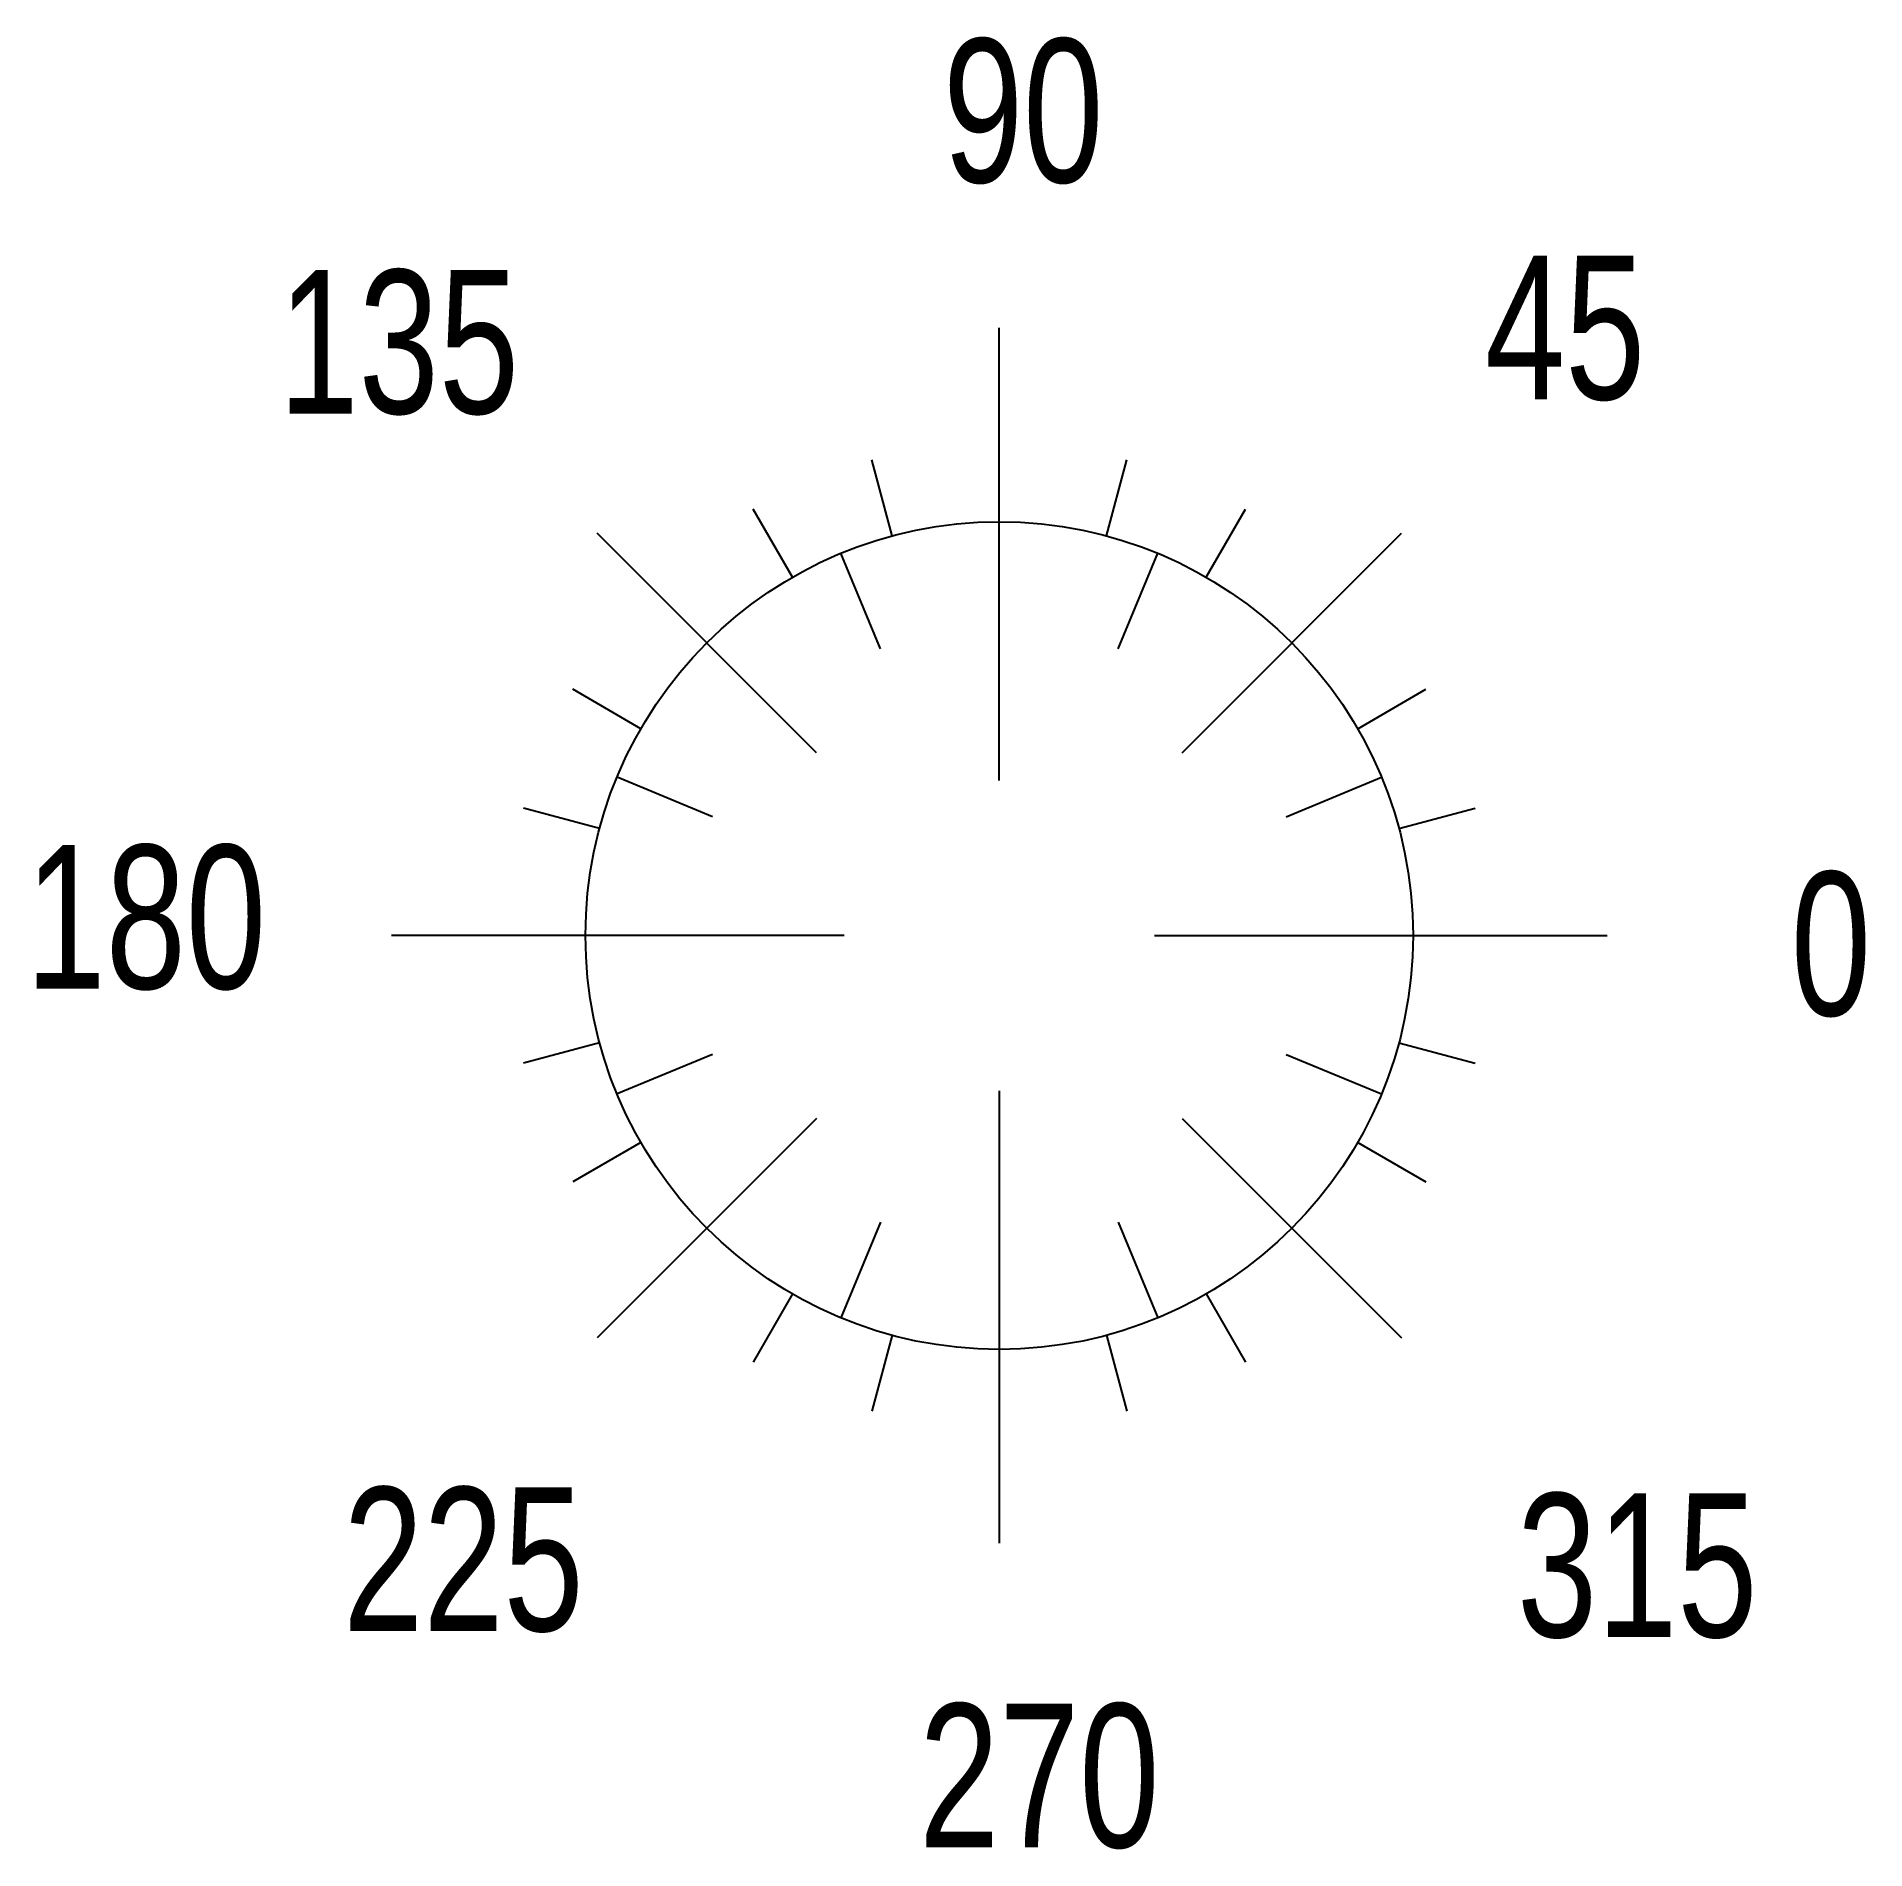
# Model space of a CAD drawing. Header units: millimetres. Extents: x -116 to 105, y -60 to 159.
import ezdxf
from ezdxf.enums import TextEntityAlignment as Align

# ---------------------------------------------------------------- set-up
doc = ezdxf.new("R2010")
doc.units = ezdxf.units.MM
doc.layers.add('ceco.net 44', color=7, linetype='Continuous')

msp = doc.modelspace()

# ---------------------------------------------------------------- linework, layer by layer
at = {"layer": 'ceco.net 44', "linetype": 'Continuous'}
for p, q in [((-0.14, 68.84), (-0.14, 123.53)), ((-13.08, 98.39), (-15.54, 107.58)), ((12.81, 98.39), (15.27, 107.58)), ((-25.14, 93.4), (-29.89, 101.63)), ((24.86, 93.4), (29.62, 101.63)), ((-22.23, 72.19), (-48.75, 98.71)), ((21.96, 72.19), (48.48, 98.71)), ((-14.49, 84.74), (-19.27, 96.29)), ((14.21, 84.74), (19, 96.29)), ((-43.44, 75.09), (-51.67, 79.85)), ((43.17, 75.09), (51.4, 79.85)), ((-34.78, 64.44), (-46.33, 69.23)), ((34.51, 64.44), (46.06, 69.23)), ((-48.43, 63.04), (-57.62, 65.5)), ((48.16, 63.04), (57.35, 65.5)), ((-18.89, 50.09), (-73.57, 50.09)), ((18.61, 50.09), (73.3, 50.09)), ((-48.43, 37.15), (-57.62, 34.69)), ((-34.78, 35.74), (-46.33, 30.96)), ((34.51, 35.74), (46.06, 30.96)), ((48.16, 37.15), (57.35, 34.69)), ((-0.14, 31.34), (-0.14, -23.34)), ((-22.23, 28), (-48.75, 1.48)), ((21.96, 28), (48.48, 1.48)), ((-43.44, 25.09), (-51.67, 20.34)), ((43.17, 25.09), (51.4, 20.34)), ((-14.49, 15.45), (-19.27, 3.9)), ((14.21, 15.45), (19, 3.9)), ((-25.14, 6.79), (-29.89, -1.44)), ((24.86, 6.79), (29.62, -1.44)), ((-13.08, 1.8), (-15.54, -7.39)), ((12.81, 1.8), (15.27, -7.39))]:
    msp.add_line(p, q, dxfattribs=at)
msp.add_circle((-0.14, 50.09), 50, dxfattribs=at)

# ---------------------------------------------------------------- texts
at = {"layer": 'ceco.net 44', "linetype": 'Continuous', "width": 0.75}
for s, height, p in [('90', 17.361, (2.75, 149.78)), ('135', 17.361, (-72.7, 121.85)), ('45', 17.361, (68.23, 123.44)), ('180', 17.361, (-103.27, 52.36)), ('0', 17.36, (100.36, 49.12)), ('225', 17.361, (-64.89, -25.24)), ('315', 17.361, (76.95, -25.97)), ('270', 17.361, (4.69, -51.39))]:
    msp.add_text(s, height=height, dxfattribs=at).set_placement(p, align=Align.MIDDLE)

doc.saveas('drawing.dxf')
